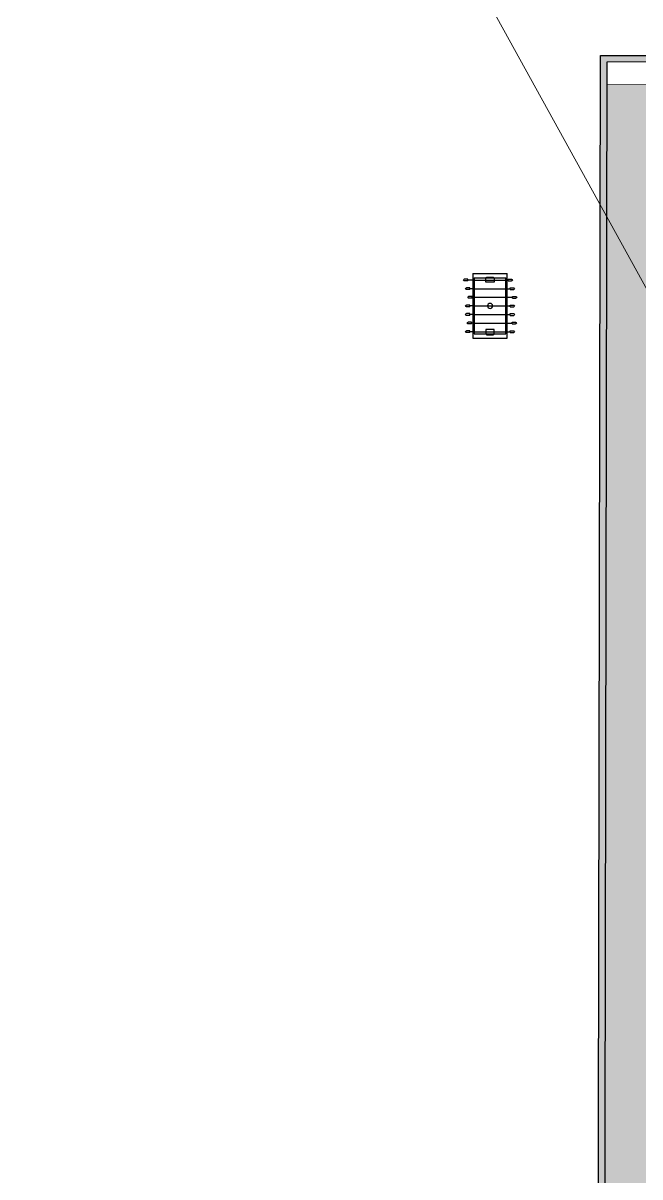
# Model space of a CAD drawing. Header units: metres. Extents: x -598 to 357, y -242 to 574.
# Drawn here: x -322.99 to -308.66, y 289.18 to 315.99 of the extents above; entities that cross this region are included whole.
import ezdxf

# ---------------------------------------------------------------- set-up
doc = ezdxf.new("R2010")
doc.units = ezdxf.units.M
for name, color, linetype in [('000-GRADAS', 2, 'Continuous'), ('Muebles', 1, 'Continuous'), ('xref_Nivel TIPICO$0$H-hatch mamposteria', 8, 'Continuous')]:
    doc.layers.add(name, color=color, linetype=linetype)
doc.layers.add('Muro Mamspoteria', color=5, linetype='Continuous', lineweight=9)
doc.layers.add('PARQUEOS', color=252, linetype='Continuous', lineweight=0)

# ---------------------------------------------------------------- blocks, each defined once
blk = doc.blocks.new('juegos')
at = {"layer": 'Muebles', "color": 1}
for p, q in [((-297.532, 313.43), (-297.612, 313.43)), ((-297.532, 313.39), (-297.532, 313.43)), ((-297.509, 313.41), (-297.532, 313.41)), ((-296.709, 313.56), (-297.509, 313.56)), ((-297.509, 312.06), (-297.509, 313.56)), ((-296.739, 313.46), (-297.479, 313.46)), ((-297.479, 312.16), (-297.479, 313.46)), ((-296.739, 313.41), (-297.479, 313.41)), ((-297.209, 313.46), (-297.209, 313.36)), ((-297.029, 313.48), (-297.189, 313.48)), ((-297.189, 313.46), (-297.189, 313.48)), ((-297.029, 313.46), (-297.029, 313.48)), ((-297.009, 313.36), (-297.009, 313.46)), ((-296.739, 313.46), (-296.739, 312.16)), ((-296.709, 313.56), (-296.709, 312.06)), ((-296.709, 313.41), (-296.592, 313.41)), ((-296.592, 313.43), (-296.512, 313.43)), ((-296.592, 313.39), (-296.592, 313.43)), ((-297.579, 313.23), (-297.659, 313.23)), ((-297.579, 313.19), (-297.659, 313.19)), ((-297.532, 313.39), (-297.612, 313.39)), ((-297.579, 313.19), (-297.579, 313.23)), ((-297.509, 313.21), (-297.579, 313.21)), ((-296.739, 313.21), (-297.479, 313.21)), ((-297.209, 313.36), (-297.009, 313.36)), ((-296.709, 313.21), (-296.639, 313.21)), ((-296.639, 313.19), (-296.639, 313.23)), ((-296.639, 313.23), (-296.559, 313.23)), ((-296.639, 313.19), (-296.559, 313.19)), ((-296.592, 313.39), (-296.512, 313.39)), ((-297.632, 313.03), (-297.712, 313.03)), ((-297.632, 312.99), (-297.712, 312.99)), ((-297.632, 312.99), (-297.632, 313.03)), ((-297.509, 313.01), (-297.632, 313.01)), ((-296.739, 313.01), (-297.479, 313.01)), ((-296.709, 313.01), (-296.692, 313.01)), ((-296.692, 313.03), (-296.612, 313.03)), ((-296.692, 312.99), (-296.692, 313.03)), ((-296.692, 312.99), (-296.612, 312.99)), ((-297.579, 312.83), (-297.659, 312.83)), ((-297.579, 312.79), (-297.659, 312.79)), ((-297.579, 312.63), (-297.659, 312.63)), ((-297.579, 312.79), (-297.579, 312.83)), ((-297.509, 312.81), (-297.579, 312.81)), ((-297.579, 312.59), (-297.579, 312.63)), ((-297.509, 312.61), (-297.579, 312.61)), ((-296.739, 312.81), (-297.479, 312.81)), ((-296.739, 312.61), (-297.479, 312.61)), ((-296.709, 312.81), (-296.639, 312.81)), ((-296.709, 312.61), (-296.639, 312.61)), ((-296.639, 312.79), (-296.639, 312.83)), ((-296.639, 312.83), (-296.559, 312.83)), ((-296.639, 312.79), (-296.559, 312.79)), ((-296.639, 312.59), (-296.639, 312.63)), ((-296.639, 312.63), (-296.559, 312.63)), ((-297.622, 312.43), (-297.702, 312.43)), ((-297.622, 312.39), (-297.702, 312.39)), ((-297.579, 312.59), (-297.659, 312.59)), ((-297.622, 312.39), (-297.622, 312.43)), ((-297.509, 312.41), (-297.622, 312.41)), ((-296.739, 312.41), (-297.479, 312.41)), ((-296.709, 312.41), (-296.682, 312.41)), ((-296.682, 312.43), (-296.602, 312.43)), ((-296.682, 312.39), (-296.682, 312.43)), ((-296.682, 312.39), (-296.602, 312.39)), ((-296.639, 312.59), (-296.559, 312.59)), ((-297.579, 312.23), (-297.659, 312.23)), ((-297.579, 312.19), (-297.659, 312.19)), ((-297.579, 312.19), (-297.579, 312.23)), ((-297.509, 312.21), (-297.579, 312.21)), ((-296.739, 312.21), (-297.479, 312.21)), ((-296.739, 312.16), (-297.479, 312.16)), ((-297.209, 312.16), (-297.209, 312.26)), ((-297.209, 312.26), (-297.009, 312.26)), ((-297.189, 312.16), (-297.189, 312.14)), ((-297.029, 312.14), (-297.189, 312.14)), ((-297.029, 312.16), (-297.029, 312.14)), ((-297.009, 312.26), (-297.009, 312.16)), ((-296.709, 312.21), (-296.639, 312.21)), ((-296.639, 312.23), (-296.559, 312.23)), ((-296.639, 312.19), (-296.639, 312.23)), ((-296.639, 312.19), (-296.559, 312.19)), ((-296.709, 312.06), (-297.509, 312.06))]:
    blk.add_line(p, q, dxfattribs=at)
blk.add_circle((-297.109, 312.81), 0.0588, dxfattribs=at)
for centre, start, end in [((-297.612, 313.41), 90, 270), ((-297.612, 313.41), 90, 270), ((-296.512, 313.41), 270, 90), ((-296.512, 313.41), 270, 90), ((-297.659, 313.21), 90, 270), ((-297.659, 313.21), 90, 270), ((-296.559, 313.21), 270, 90), ((-296.559, 313.21), 270, 90), ((-297.712, 313.01), 90, 270), ((-297.712, 313.01), 90, 270), ((-296.612, 313.01), 270, 90), ((-296.612, 313.01), 270, 90), ((-297.659, 312.81), 90, 270), ((-297.659, 312.81), 90, 270), ((-297.659, 312.61), 90, 270), ((-297.659, 312.61), 90, 270), ((-296.559, 312.81), 270, 90), ((-296.559, 312.81), 270, 90), ((-296.559, 312.61), 270, 90), ((-296.559, 312.61), 270, 90), ((-297.702, 312.41), 90, 270), ((-297.702, 312.41), 90, 270), ((-296.602, 312.41), 270, 90), ((-296.602, 312.41), 270, 90), ((-297.659, 312.21), 90, 270), ((-297.659, 312.21), 90, 270), ((-296.559, 312.21), 270, 90), ((-296.559, 312.21), 270, 90)]:
    blk.add_arc(centre, 0.02, start, end, dxfattribs=at)

msp = doc.modelspace()

# ---------------------------------------------------------------- hatches: boundary and pattern name
at = {"layer": 'PARQUEOS', "true_color": 0xafd9aa, "transparency": 33554495}
h = msp.add_hatch(color=9, dxfattribs=at)
h.dxf.hatch_style = 1
h.paths.add_polyline_path([(-307.139, 314.564), (-309.425, 314.56), (-309.497, 274.393), (-307.139, 274.392)])
at = {"layer": 'xref_Nivel TIPICO$0$H-hatch mamposteria', "transparency": 33554585}
h = msp.add_hatch(color=256, dxfattribs=at)
h.dxf.hatch_style = 1
h.paths.add_polyline_path([(-289.579, 315.237), (-296.74, 315.195), (-299.427, 315.203), (-299.66, 315.222), (-300.011, 315.23), (-304.757, 315.234), (-307.518, 315.243), (-309.574, 315.237), (-309.649, 273.715), (-309.499, 273.715), (-309.424, 315.087), (-307.518, 315.093), (-304.758, 315.084), (-301.539, 315.081), (-301.539, 315.152), (-300.639, 315.152), (-300.639, 315.08), (-300.012, 315.08), (-299.667, 315.072), (-299.433, 315.053), (-296.74, 315.045), (-293.547, 315.064), (-293.547, 315.125), (-292.647, 315.125), (-292.647, 315.069), (-289.73, 315.086), (-289.81, 284.53), (-289.66, 284.53)])

# ---------------------------------------------------------------- linework, layer by layer
at = {"layer": '000-GRADAS', "color": 5}
msp.add_lwpolyline([(-289.81, 284.53), (-289.73, 315.086), (-296.74, 315.045), (-299.433, 315.053), (-299.667, 315.072), (-300.012, 315.08), (-304.758, 315.084), (-307.518, 315.093), (-309.424, 315.087), (-309.499, 273.715), (-309.649, 273.715), (-309.574, 315.237), (-307.518, 315.243), (-304.757, 315.234), (-300.011, 315.23), (-299.66, 315.222), (-299.427, 315.203), (-296.74, 315.195), (-289.579, 315.237), (-289.66, 284.53)], dxfattribs=at)
at = {"layer": 'Muro Mamspoteria'}
msp.add_line((-322.991, 336.088), (-282.277, 262.264), dxfattribs=at)
at = {"layer": 'PARQUEOS', "color": 3, "transparency": 33554572}
msp.add_lwpolyline([(-307.171, 314.563), (-309.425, 314.56), (-309.497, 274.393), (-307.139, 274.392), (-307.139, 314.564)], dxfattribs=at)

# ---------------------------------------------------------------- block references
at = {"layer": 'Muro Mamspoteria', "xscale": -1}
msp.add_blockref('juegos', (-609.248, -3.389), dxfattribs=at)

doc.saveas('drawing.dxf')
